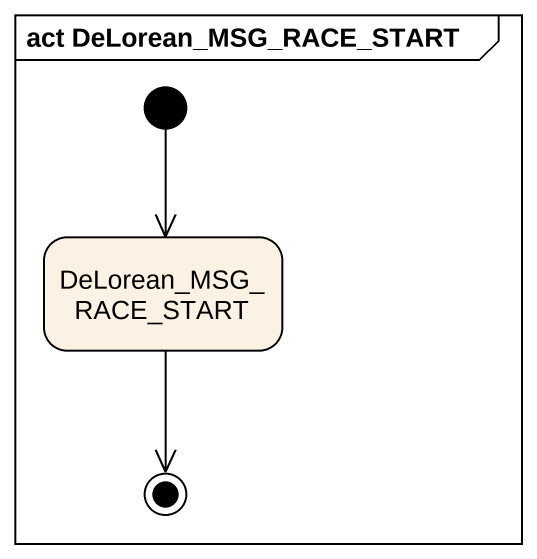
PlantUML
@startuml
mainframe act DeLorean_MSG_RACE_START
hide empty description
state DeLorean_MSG_RACE_START
[*] --> DeLorean_MSG_RACE_START
DeLorean_MSG_RACE_START --> [*]
@enduml
